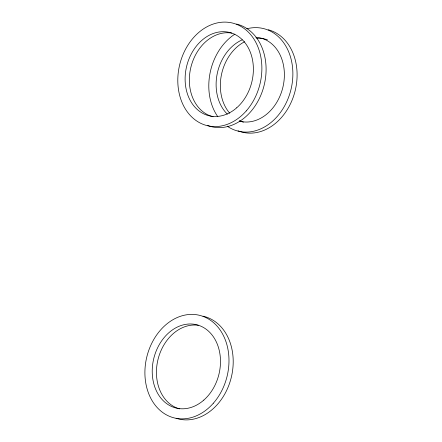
<?xml version="1.0" encoding="UTF-8"?>
<svg xmlns="http://www.w3.org/2000/svg" width="442" height="442" viewBox="0 0 442 442"><rect width="100%" height="100%" fill="white"/><g stroke="black" fill="none" stroke-linecap="round" stroke-linejoin="round"><path stroke-width="0.66" d="M203.011 316.185A52.83 41.288 -76.1 0 1 230.984 378.612A52.83 41.288 -76.1 0 1 176.071 418.254M179.551 408.883A42.902 33.526 -76.1 0 1 157.755 360.534A42.902 33.526 -76.1 0 1 198.309 325.284M236.569 24.05A52.83 41.288 -76.1 0 1 263.537 87.566A52.83 41.288 -76.1 0 1 207.701 125.517M213.105 116.765A42.902 33.526 -76.1 0 1 190.651 68.25A42.902 33.526 -76.1 0 1 231.868 33.1M255.957 37.272A42.902 33.526 -76.1 0 1 283.333 85.256A42.902 33.526 -76.1 0 1 239.221 121.086M227.354 114.163A42.902 33.526 -76.1 0 1 217.16 74.002A42.902 33.526 -76.1 0 1 242.199 39.835M243.448 122.125A42.902 33.526 -76.1 0 1 239.619 120.732M229.763 113.285A42.902 33.526 -76.1 0 1 244.63 41.736M256.752 38.305A42.902 33.526 -76.1 0 1 262.2 38.526M262.863 38.631A42.902 33.526 -76.1 0 1 267.432 39.841M246.846 28.785A52.83 41.288 -76.1 0 1 291.56 86.919A52.83 41.288 -76.1 0 1 227.216 126.174M217.768 116.638A52.83 41.288 -76.1 0 1 234.879 34.145M268.222 29.747A52.83 41.288 -76.1 0 1 294.295 93.931A52.83 41.288 -76.1 0 1 238.067 130.804M213.375 403.192A52.83 41.288 -76.1 0 0 202.038 316.036A52.83 41.288 -76.1 0 0 145.412 380.645A52.83 41.288 -76.1 0 0 213.375 403.192M203.812 400.093A42.902 33.526 -76.1 0 0 203.027 327.235A42.902 33.526 -76.1 0 0 152.219 371.832A42.902 33.526 -76.1 0 0 203.812 400.093M236.708 107.804A42.902 33.526 -76.1 0 0 235.923 34.946A42.902 33.526 -76.1 0 0 185.115 79.543A42.902 33.526 -76.1 0 0 236.708 107.804M246.271 110.903A52.83 41.288 -76.1 0 0 234.934 23.746A52.83 41.288 -76.1 0 0 178.308 88.356A52.83 41.288 -76.1 0 0 246.271 110.903"/></g></svg>
